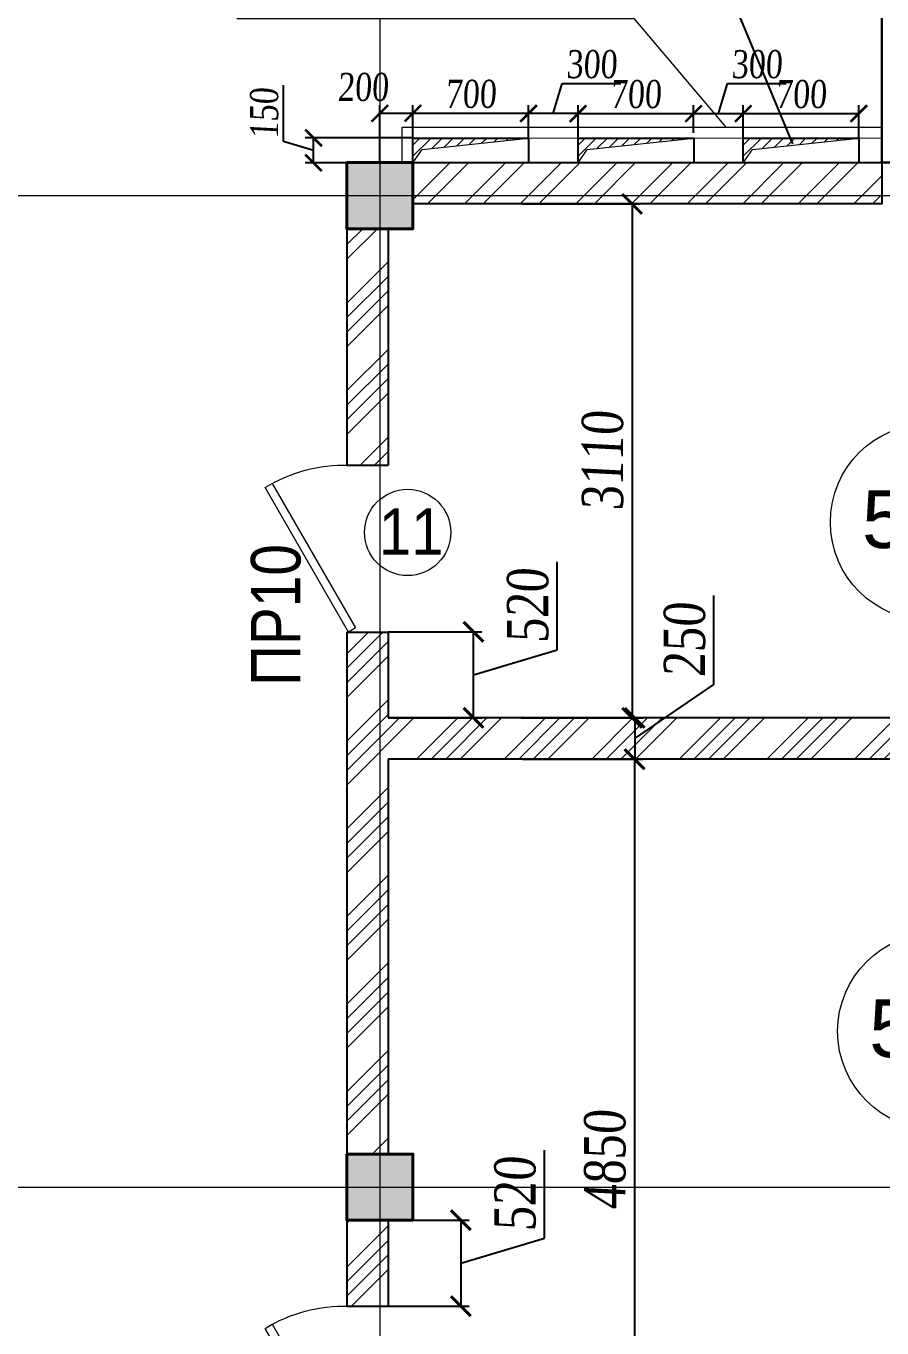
# Model space of a CAD drawing. Header units: inches. Extents: x -407541 to 6688123, y -998590 to 1205599.
# Drawn here: x 96261 to 101443, y 242085 to 249963 of the extents above; entities that cross this region are included whole.
import ezdxf

# ---------------------------------------------------------------- set-up
doc = ezdxf.new("R2010")
doc.units = ezdxf.units.IN
doc.header["$MEASUREMENT"] = 0
doc.linetypes.add('ACAD_ISO04W100', pattern=[30, 24, -3, 0, -3])
for name, color, linetype, lineweight in [('ведомость проемов', 3, 'Continuous', 9), ('гипрок', 35, 'Continuous', 15), ('двери', 123, 'Continuous', 13), ('МОНОЛИТ', 5, 'Continuous', 40), ('Оси', 254, 'ACAD_ISO04W100', 5), ('ОТВ ЭО', 121, 'Continuous', 25), ('ПЕРЕГОРОДКА', 7, 'Continuous', 25), ('Перемычки', 21, 'Continuous', 13), ('размер внутр', 142, 'Continuous', 5), ('размеры шахт', 20, 'Continuous', 15), ('текст ЭО', 41, 'Continuous', 15), ('текст_ОВ', 40, 'Continuous', 25), ('Цоколь', 21, 'Continuous', 30), ('Штриховка', 7, 'Continuous', 9), ('ШТРИХОВКА КИРПИЧ', 30, 'Continuous', 9), ('Экспликацийа', 7, 'Continuous', 18)]:
    doc.layers.add(name, color=color, linetype=linetype, lineweight=lineweight)
doc.styles.get("Standard").update_dxf_attribs({"font": 'arial.ttf'})
doc.styles.add('style1', font='arial.ttf', dxfattribs={"width": 0.9, "height": 500})
doc.styles.add('STYLE2', font='times.ttf', dxfattribs={"width": 0.8, "oblique": 3})
doc.dimstyles.new('vnytren', dxfattribs={"dimtxt": 250, "dimasz": 120, "dimexe": 50, "dimexo": 0, "dimgap": 50, "dimtad": 1, "dimdec": 0, "dimzin": 0, "dimdsep": 46, "dimtxsty": 'STYLE2', "dimblk": 'ARCHTICK', "dimcen": 0, "dimadec": 0, "dimazin": 0, "dimtfac": 1, "dimtdec": 0, "dimtmove": 1, "dimatfit": 2, "dimldrblk": 'DOT', "dimfxl": 1, "dimtolj": 1, "dimtzin": 0, "dimarcsym": 0})
doc.dimstyles.new('waxti', dxfattribs={"dimtxt": 170, "dimasz": 100, "dimexe": 50, "dimexo": 0, "dimgap": 30, "dimtad": 1, "dimdec": 0, "dimzin": 0, "dimdsep": 46, "dimtxsty": 'STYLE2', "dimblk": 'ARCHTICK', "dimcen": 0, "dimadec": 0, "dimazin": 0, "dimtfac": 1, "dimtdec": 0, "dimtmove": 1, "dimatfit": 2, "dimldrblk": 'DOT', "dimfxl": 1, "dimtolj": 1, "dimtzin": 0, "dimarcsym": 0})

# ---------------------------------------------------------------- blocks, each defined once
blk = doc.blocks.new('DOOR910')
at = {"layer": 'двери'}
for p, q in [((6780603.9, 859519.6), (6780503.9, 859519.6)), ((6780603.9, 858509.6), (6780503.9, 858509.6))]:
    blk.add_line(p, q, dxfattribs=at)
blk.add_lwpolyline([(6781108.9, 859384.3), (6781065.6, 859409.3), (6780560.6, 858534.6), (6780603.9, 858509.6)], close=True, dxfattribs=at)
blk.add_arc((6780628.9, 858602.9), 917, 58.43783, 91.56217, dxfattribs=at)
blk = doc.blocks.new('_ARCHTICK')
at = {"color": 0, "linetype": 'ByBlock', "const_width": 0.15}
blk.add_lwpolyline([(-0.5, -0.5), (0.5, 0.5)], dxfattribs=at)
blk = doc.blocks.new('*D1644')
at = {"layer": 'размер внутр', "color": 0, "lineweight": -2, "transparency": 16777216}
for p, q in [((99400.2, 242629.2), (99400.2, 243160.8)), ((98203.4, 242737.2), (98943.7, 242737.2)), ((98893.7, 242737.2), (98893.7, 242217.2)), ((98893.7, 242477.2), (99400.2, 242629.2)), ((98213.6, 242217.2), (98943.7, 242217.2))]:
    blk.add_line(p, q, dxfattribs=at)
at = {"layer": 'размер внутр', "color": 0, "lineweight": -2, "transparency": 16777216, "xscale": 120, "yscale": 120, "zscale": 120}
for p, rotation in [((98893.7, 242737.2), 90), ((98893.7, 242217.2), 270)]:
    blk.add_blockref('_ARCHTICK', p, dxfattribs=dict(at, rotation=rotation))
at = {"layer": 'размер внутр', "color": 0, "transparency": 16777216, "insert": (99223, 242895), "char_height": 250, "attachment_point": 5, "rotation": 90, "style": 'STYLE2'}
blk.add_mtext('\\A1;520', dxfattribs=at)
blk = doc.blocks.new('_Dot')
at = {"color": 0, "linetype": 'ByBlock', "lineweight": -2}
blk.add_line((-0.5, 0), (-1, 0), dxfattribs=at)
at = {"color": 0, "linetype": 'ByBlock', "const_width": 0.5}
blk.add_lwpolyline([(-0.25, 0, 1), (0.25, 0, 1)], format="xyb", close=True, dxfattribs=at)
blk = doc.blocks.new('*D1953')
at = {"layer": 'размер внутр', "color": 0, "lineweight": -2, "transparency": 16777216}
for p, q in [((99269.7, 248887.2), (99980, 248887.2)), ((99930, 248887.2), (99930, 245776.7)), ((99259.5, 245776.7), (99980, 245776.7))]:
    blk.add_line(p, q, dxfattribs=at)
at = {"layer": 'размер внутр', "color": 0, "lineweight": -2, "transparency": 16777216, "xscale": 120, "yscale": 120, "zscale": 120}
for p, rotation in [((99930, 248887.2), 90), ((99930, 245776.7), 270)]:
    blk.add_blockref('_ARCHTICK', p, dxfattribs=dict(at, rotation=rotation))
at = {"layer": 'размер внутр', "color": 0, "transparency": 16777216, "insert": (99752.8, 247332), "char_height": 250, "attachment_point": 5, "rotation": 90, "style": 'STYLE2'}
blk.add_mtext('\\A1;3110', dxfattribs=at)
blk = doc.blocks.new('*D1954')
at = {"layer": 'размер внутр', "color": 0, "lineweight": -2, "transparency": 16777216}
for p, q in [((100426.3, 245978.4), (100426.3, 246517.5)), ((99946.2, 245651.7), (100426.3, 245978.4)), ((99259.5, 245776.7), (99996.2, 245776.7)), ((99946.2, 245776.7), (99946.2, 245526.7)), ((99266.6, 245526.7), (99996.2, 245526.7))]:
    blk.add_line(p, q, dxfattribs=at)
at = {"layer": 'размер внутр', "color": 0, "lineweight": -2, "transparency": 16777216, "xscale": 120, "yscale": 120, "zscale": 120}
for p, rotation in [((99946.2, 245776.7), 90), ((99946.2, 245526.7), 270)]:
    blk.add_blockref('_ARCHTICK', p, dxfattribs=dict(at, rotation=rotation))
at = {"layer": 'размер внутр', "color": 0, "transparency": 16777216, "insert": (100249.1, 246248), "char_height": 250, "attachment_point": 5, "rotation": 90, "style": 'STYLE2'}
blk.add_mtext('\\A1;250', dxfattribs=at)
blk = doc.blocks.new('*D1955')
at = {"layer": 'размер внутр', "color": 0, "lineweight": -2, "transparency": 16777216}
for p, q in [((99266.6, 245526.7), (99994.2, 245526.7)), ((99944.2, 245526.7), (99944.2, 240676.9)), ((99355.6, 240676.9), (99994.2, 240676.9))]:
    blk.add_line(p, q, dxfattribs=at)
at = {"layer": 'размер внутр', "color": 0, "lineweight": -2, "transparency": 16777216, "xscale": 120, "yscale": 120, "zscale": 120}
for p, rotation in [((99944.2, 245526.7), 90), ((99944.2, 240676.9), 270)]:
    blk.add_blockref('_ARCHTICK', p, dxfattribs=dict(at, rotation=rotation))
at = {"layer": 'размер внутр', "color": 0, "transparency": 16777216, "insert": (99767, 243101.8), "char_height": 250, "attachment_point": 5, "rotation": 90, "style": 'STYLE2'}
blk.add_mtext('\\A1;4850', dxfattribs=at)
blk = doc.blocks.new('*D3183')
at = {"layer": 'размер внутр', "color": 0, "lineweight": -2, "transparency": 16777216}
for p, q in [((99476.9, 246188.8), (99476.9, 246720.4)), ((98453.4, 246297), (99020.4, 246297)), ((98970.4, 245776.7), (98970.4, 246297)), ((98970.4, 246036.9), (99476.9, 246188.8)), ((98453.4, 245776.7), (99020.4, 245776.7))]:
    blk.add_line(p, q, dxfattribs=at)
at = {"layer": 'размер внутр', "color": 0, "lineweight": -2, "transparency": 16777216, "xscale": 120, "yscale": 120, "zscale": 120}
for p, rotation in [((98970.4, 246297), 90), ((98970.4, 245776.7), 270)]:
    blk.add_blockref('_ARCHTICK', p, dxfattribs=dict(at, rotation=rotation))
at = {"layer": 'размер внутр', "color": 0, "transparency": 16777216, "insert": (99299.7, 246454.6), "char_height": 250, "attachment_point": 5, "rotation": 90, "style": 'STYLE2'}
blk.add_mtext('\\A1;520', dxfattribs=at)
blk = doc.blocks.new('*D3420')
at = {"layer": 'размеры шахт', "color": 0, "lineweight": -2, "ltscale": 0.1, "transparency": 16777216}
for p, q in [((98603.2, 249285.2), (98603.2, 249485.2)), ((99303.7, 249286.6), (99303.7, 249485.2)), ((98603.2, 249435.2), (99303.7, 249435.2))]:
    blk.add_line(p, q, dxfattribs=at)
at = {"layer": 'размеры шахт', "color": 0, "lineweight": -2, "ltscale": 0.1, "transparency": 16777216, "xscale": 100, "yscale": 100, "zscale": 100, "rotation": 180}
blk.add_blockref('_ARCHTICK', (98603.2, 249435.2), dxfattribs=at)
at = {"layer": 'размеры шахт', "color": 0, "lineweight": -2, "ltscale": 0.1, "transparency": 16777216, "xscale": 100, "yscale": 100, "zscale": 100}
blk.add_blockref('_ARCHTICK', (99303.7, 249435.2), dxfattribs=at)
at = {"layer": 'размеры шахт', "color": 0, "ltscale": 0.1, "transparency": 16777216, "insert": (98953.5, 249551.9), "char_height": 170, "attachment_point": 5, "style": 'STYLE2'}
blk.add_mtext('\\A1;700', dxfattribs=at)
blk = doc.blocks.new('*D3410')
at = {"layer": 'размеры шахт', "color": 0, "lineweight": -2, "ltscale": 0.1, "transparency": 16777216}
for p, q in [((99603.2, 249285.2), (99603.2, 249483.8)), ((100303.1, 249316.6), (100303.1, 249483.8)), ((99603.2, 249433.8), (100303.1, 249433.8))]:
    blk.add_line(p, q, dxfattribs=at)
at = {"layer": 'размеры шахт', "color": 0, "lineweight": -2, "ltscale": 0.1, "transparency": 16777216, "xscale": 100, "yscale": 100, "zscale": 100, "rotation": 180}
blk.add_blockref('_ARCHTICK', (99603.2, 249433.8), dxfattribs=at)
at = {"layer": 'размеры шахт', "color": 0, "lineweight": -2, "ltscale": 0.1, "transparency": 16777216, "xscale": 100, "yscale": 100, "zscale": 100}
blk.add_blockref('_ARCHTICK', (100303.1, 249433.8), dxfattribs=at)
at = {"layer": 'размеры шахт', "color": 0, "ltscale": 0.1, "transparency": 16777216, "insert": (99953.2, 249550.5), "char_height": 170, "attachment_point": 5, "style": 'STYLE2'}
blk.add_mtext('\\A1;700', dxfattribs=at)
blk = doc.blocks.new('*D3421')
at = {"layer": 'размеры шахт', "color": 0, "lineweight": -2, "ltscale": 0.1, "transparency": 16777216}
for p, q in [((100453.2, 249433.8), (100507.6, 249615.2)), ((100507.6, 249615.2), (100862.6, 249615.2)), ((100303.1, 249316.6), (100303.1, 249483.8)), ((100603.2, 249285.8), (100603.2, 249483.8)), ((100303.1, 249433.8), (100603.2, 249433.8))]:
    blk.add_line(p, q, dxfattribs=at)
at = {"layer": 'размеры шахт', "color": 0, "lineweight": -2, "ltscale": 0.1, "transparency": 16777216, "xscale": 100, "yscale": 100, "zscale": 100, "rotation": 180}
blk.add_blockref('_ARCHTICK', (100303.1, 249433.8), dxfattribs=at)
at = {"layer": 'размеры шахт', "color": 0, "lineweight": -2, "ltscale": 0.1, "transparency": 16777216, "xscale": 100, "yscale": 100, "zscale": 100}
blk.add_blockref('_ARCHTICK', (100603.2, 249433.8), dxfattribs=at)
at = {"layer": 'размеры шахт', "color": 0, "ltscale": 0.1, "transparency": 16777216, "insert": (100685.1, 249731.7), "char_height": 170, "attachment_point": 5, "style": 'STYLE2'}
blk.add_mtext('\\A1;300', dxfattribs=at)
blk = doc.blocks.new('*D3422')
at = {"layer": 'размеры шахт', "color": 0, "lineweight": -2, "ltscale": 0.1, "transparency": 16777216}
for p, q in [((100603.2, 249285.8), (100603.2, 249483.8)), ((101303.2, 249285.2), (101303.2, 249483.8)), ((100603.2, 249433.8), (101303.2, 249433.8))]:
    blk.add_line(p, q, dxfattribs=at)
at = {"layer": 'размеры шахт', "color": 0, "lineweight": -2, "ltscale": 0.1, "transparency": 16777216, "xscale": 100, "yscale": 100, "zscale": 100, "rotation": 180}
blk.add_blockref('_ARCHTICK', (100603.2, 249433.8), dxfattribs=at)
at = {"layer": 'размеры шахт', "color": 0, "lineweight": -2, "ltscale": 0.1, "transparency": 16777216, "xscale": 100, "yscale": 100, "zscale": 100}
blk.add_blockref('_ARCHTICK', (101303.2, 249433.8), dxfattribs=at)
at = {"layer": 'размеры шахт', "color": 0, "ltscale": 0.1, "transparency": 16777216, "insert": (100953.2, 249550.5), "char_height": 170, "attachment_point": 5, "style": 'STYLE2'}
blk.add_mtext('\\A1;700', dxfattribs=at)
blk = doc.blocks.new('*D3411')
at = {"layer": 'размеры шахт', "color": 0, "lineweight": -2, "ltscale": 0.1, "transparency": 16777216}
for p, q in [((97820.5, 249265.4), (97820.5, 249604.8)), ((98603.2, 249286.2), (97951.9, 249286.2)), ((98001.9, 249135.8), (98001.9, 249286.2)), ((98001.9, 249211), (97820.5, 249265.4)), ((98603.2, 249135.8), (97951.9, 249135.8))]:
    blk.add_line(p, q, dxfattribs=at)
at = {"layer": 'размеры шахт', "color": 0, "lineweight": -2, "ltscale": 0.1, "transparency": 16777216, "xscale": 100, "yscale": 100, "zscale": 100}
for p, rotation in [((98001.9, 249286.2), 90), ((98001.9, 249135.8), 270)]:
    blk.add_blockref('_ARCHTICK', p, dxfattribs=dict(at, rotation=rotation))
at = {"layer": 'размеры шахт', "color": 0, "ltscale": 0.1, "transparency": 16777216, "insert": (97704, 249435.1), "char_height": 170, "attachment_point": 5, "rotation": 90, "style": 'STYLE2'}
blk.add_mtext('\\A1;150', dxfattribs=at)
blk = doc.blocks.new('*D3415')
at = {"layer": 'размеры шахт', "color": 0, "lineweight": -2, "ltscale": 0.1, "transparency": 16777216}
for p, q in [((98403.2, 249135.8), (98403.2, 249485.2)), ((98603.2, 249135.8), (98603.2, 249485.2)), ((98403.2, 249435.2), (98603.2, 249435.2))]:
    blk.add_line(p, q, dxfattribs=at)
at = {"layer": 'размеры шахт', "color": 0, "lineweight": -2, "ltscale": 0.1, "transparency": 16777216, "xscale": 100, "yscale": 100, "zscale": 100, "rotation": 180}
blk.add_blockref('_ARCHTICK', (98403.2, 249435.2), dxfattribs=at)
at = {"layer": 'размеры шахт', "color": 0, "lineweight": -2, "ltscale": 0.1, "transparency": 16777216, "xscale": 100, "yscale": 100, "zscale": 100}
blk.add_blockref('_ARCHTICK', (98603.2, 249435.2), dxfattribs=at)
at = {"layer": 'размеры шахт', "color": 0, "ltscale": 0.1, "transparency": 16777216, "insert": (98301.4, 249593.8), "char_height": 170, "attachment_point": 5, "style": 'STYLE2'}
blk.add_mtext('\\A1;200', dxfattribs=at)
blk = doc.blocks.new('*D3428')
at = {"layer": 'размеры шахт', "color": 0, "lineweight": -2, "ltscale": 0.1, "transparency": 16777216}
for p, q in [((99453.2, 249433.8), (99507.6, 249615.2)), ((99507.6, 249615.2), (99862.6, 249615.2)), ((99303.1, 249285.8), (99303.1, 249483.8)), ((99603.2, 249316.6), (99603.2, 249483.8)), ((99603.2, 249433.8), (99303.1, 249433.8))]:
    blk.add_line(p, q, dxfattribs=at)
at = {"layer": 'размеры шахт', "color": 0, "lineweight": -2, "ltscale": 0.1, "transparency": 16777216, "xscale": 100, "yscale": 100, "zscale": 100, "rotation": 180}
blk.add_blockref('_ARCHTICK', (99303.1, 249433.8), dxfattribs=at)
at = {"layer": 'размеры шахт', "color": 0, "lineweight": -2, "ltscale": 0.1, "transparency": 16777216, "xscale": 100, "yscale": 100, "zscale": 100}
blk.add_blockref('_ARCHTICK', (99603.2, 249433.8), dxfattribs=at)
at = {"layer": 'размеры шахт', "color": 0, "ltscale": 0.1, "transparency": 16777216, "insert": (99685.1, 249731.7), "char_height": 170, "attachment_point": 5, "style": 'STYLE2'}
blk.add_mtext('\\A1;300', dxfattribs=at)

msp = doc.modelspace()

# ---------------------------------------------------------------- hatches: boundary and pattern name
at = {"layer": 'Штриховка'}
h = msp.add_hatch(dxfattribs=at)
h.set_pattern_fill('ANSI35', color=256, scale=25, style=0)
h.set_pattern_definition([(45, (-6764080.43, -624333.35), (-112.2532015, 112.2532015), []), (45, (-6763968.18, -624333.35), (-112.2532015, 112.2532015), [198.4375, -39.6875, 0, -39.6875])])
h.paths.add_polyline_path([(17203.4, 266637), (17603.4, 266637), (17603.4, 266237), (17203.4, 266237)])
h.paths.add_polyline_path([(20203.4, 266637), (20603.4, 266637), (20603.4, 266237), (20203.4, 266237)])
h.paths.add_polyline_path([(24073.4, 266637), (24473.4, 266637), (24473.4, 266237), (24073.4, 266237)])
h.paths.add_polyline_path([(17203.4, 261137), (17603.4, 261137), (17603.4, 260737), (17203.4, 260737)])
h.paths.add_polyline_path([(17203.4, 252637), (17603.4, 252637), (17603.4, 252237), (17203.4, 252237)])
h.paths.add_polyline_path([(17203.4, 249137), (17603.4, 249137), (17603.4, 248737), (17203.4, 248737)])
h.paths.add_polyline_path([(17203.4, 243137), (17603.4, 243137), (17603.4, 242737), (17203.4, 242737)])
h.paths.add_polyline_path([(17203.4, 237137), (17603.4, 237137), (17603.4, 236737), (17203.4, 236737)])
h.paths.add_polyline_path([(20203.4, 231137), (20603.4, 231137), (20603.4, 230737), (20203.4, 230737)])
h.paths.add_polyline_path([(20203.4, 237137), (20603.4, 237137), (20603.4, 236737), (20203.4, 236737)])
h.paths.add_polyline_path([(20203.4, 243137), (20603.4, 243137), (20603.4, 242737), (20203.4, 242737)])
h.paths.add_polyline_path([(20203.4, 249137), (20603.4, 249137), (20603.4, 248737), (20203.4, 248737)])
h.paths.add_polyline_path([(20203.4, 228037), (20603.4, 228037), (20603.4, 227637), (20203.4, 227637)])
h.paths.add_polyline_path([(20203.4, 219337), (20603.4, 219337), (20603.4, 218937), (20203.4, 218937)])
h.paths.add_polyline_path([(24703.4, 258237), (25103.4, 258237), (25103.4, 257837), (24703.4, 257837)])
h.paths.add_polyline_path([(30703.4, 263637), (31103.4, 263637), (31103.4, 263237), (30703.4, 263237)])
h.paths.add_polyline_path([(30703.4, 258237), (31103.4, 258237), (31103.4, 257837), (30703.4, 257837)])
h.paths.add_polyline_path([(36703.4, 263637), (37103.4, 263637), (37103.4, 263237), (36703.4, 263237)])
h.paths.add_polyline_path([(36703.4, 258237), (37103.4, 258237), (37103.4, 257837), (36703.4, 257837)])
h.paths.add_polyline_path([(42703.4, 263637), (43103.4, 263637), (43103.4, 263237), (42703.4, 263237)])
h.paths.add_polyline_path([(42703.4, 258237), (43103.4, 258237), (43103.4, 257837), (42703.4, 257837)])
h.paths.add_polyline_path([(48703.4, 258237), (49103.4, 258237), (49103.4, 257837), (48703.4, 257837)])
h.paths.add_polyline_path([(54703.4, 263637), (55103.4, 263637), (55103.4, 263237), (54703.4, 263237)])
h.paths.add_polyline_path([(54703.4, 258237), (55103.4, 258237), (55103.4, 257837), (54703.4, 257837)])
h.paths.add_polyline_path([(60703.4, 263637), (61103.4, 263637), (61103.4, 263237), (60703.4, 263237)])
h.paths.add_polyline_path([(60703.4, 258237), (61103.4, 258237), (61103.4, 257837), (60703.4, 257837)])
h.paths.add_polyline_path([(66703.4, 263637), (67103.4, 263637), (67103.4, 263237), (66703.4, 263237)])
h.paths.add_polyline_path([(66703.4, 258237), (67103.4, 258237), (67103.4, 257837), (66703.4, 257837)])
h.paths.add_polyline_path([(72703.4, 258237), (73103.4, 258237), (73103.4, 257837), (72703.4, 257837)])
h.paths.add_polyline_path([(78703.4, 263637), (79103.4, 263637), (79103.4, 263237), (78703.4, 263237)])
h.paths.add_polyline_path([(78703.4, 258237), (79103.4, 258237), (79103.4, 257837), (78703.4, 257837)])
h.paths.add_polyline_path([(84703.4, 263637), (85103.4, 263637), (85103.4, 263237), (84703.4, 263237)])
h.paths.add_polyline_path([(84703.4, 258237), (85103.4, 258237), (85103.4, 257837), (84703.4, 257837)])
h.paths.add_polyline_path([(90703.4, 258237), (91103.4, 258237), (91103.4, 257837), (90703.4, 257837)])
h.paths.add_polyline_path([(30703.4, 272037), (31103.4, 272037), (31103.4, 271637), (30703.4, 271637)])
h.paths.add_polyline_path([(36703.4, 272037), (37103.4, 272037), (37103.4, 271637), (36703.4, 271637)])
h.paths.add_polyline_path([(42703.4, 272037), (43103.4, 272037), (43103.4, 271637), (42703.4, 271637)])
h.paths.add_polyline_path([(54703.4, 272037), (55103.4, 272037), (55103.4, 271637), (54703.4, 271637)])
h.paths.add_polyline_path([(60703.4, 272037), (61103.4, 272037), (61103.4, 271637), (60703.4, 271637)])
h.paths.add_polyline_path([(66703.4, 272037), (67103.4, 272037), (67103.4, 271637), (66703.4, 271637)])
h.paths.add_polyline_path([(78703.4, 272037), (79103.4, 272037), (79103.4, 271637), (78703.4, 271637)])
h.paths.add_polyline_path([(84703.4, 272037), (85103.4, 272037), (85103.4, 271637), (84703.4, 271637)])
h.paths.add_polyline_path([(91333.4, 266637), (91733.4, 266637), (91733.4, 266237), (91333.4, 266237)])
h.paths.add_polyline_path([(95203.4, 266637), (95603.4, 266637), (95603.4, 266237), (95203.4, 266237)])
h.paths.add_polyline_path([(91333.4, 261137), (91733.4, 261137), (91733.4, 260737), (91333.4, 260737)])
h.paths.add_polyline_path([(95203.4, 261137), (95603.4, 261137), (95603.4, 260737), (95203.4, 260737)])
h.paths.add_polyline_path([(17203.4, 219337), (17603.4, 219337), (17603.4, 218937), (17203.4, 218937)])
h.paths.add_polyline_path([(12103.4, 219337), (12503.4, 219337), (12503.4, 218937), (12103.4, 218937)])
h.paths.add_polyline_path([(8503.4, 222937), (8903.4, 222937), (8903.4, 222537), (8503.4, 222537)])
h.paths.add_polyline_path([(8503.4, 228037), (8903.4, 228037), (8903.4, 227637), (8503.4, 227637)])
h.paths.add_polyline_path([(10603.4, 237137), (11003.4, 237137), (11003.4, 236737), (10603.4, 236737)])
h.paths.add_polyline_path([(10603.4, 243137), (11003.4, 243137), (11003.4, 242737), (10603.4, 242737)])
h.paths.add_polyline_path([(10603.4, 249137), (11003.4, 249137), (11003.4, 248737), (10603.4, 248737)])
h.paths.add_polyline_path([(26803.4, 237137), (27203.4, 237137), (27203.4, 236737), (26803.4, 236737)])
h.paths.add_polyline_path([(26803.4, 243137), (27203.4, 243137), (27203.4, 242737), (26803.4, 242737)])
h.paths.add_polyline_path([(26803.4, 249137), (27203.4, 249137), (27203.4, 248737), (26803.4, 248737)])
h.paths.add_polyline_path([(25303.4, 219337), (25703.4, 219337), (25703.4, 218937), (25303.4, 218937)])
h.paths.add_polyline_path([(28903.4, 222937), (29303.4, 222937), (29303.4, 222537), (28903.4, 222537)])
h.paths.add_polyline_path([(28903.4, 228037), (29303.4, 228037), (29303.4, 227637), (28903.4, 227637)])
h.paths.add_polyline_path([(26803.4, 231137), (27203.4, 231137), (27203.4, 230737), (26803.4, 230737)])
h.paths.add_polyline_path([(26803.4, 228037), (27203.4, 228037), (27203.4, 227637), (26803.4, 227637)])
h.paths.add_polyline_path([(95203.4, 243137), (95603.4, 243137), (95603.4, 242737), (95203.4, 242737)])
h.paths.add_polyline_path([(95203.4, 237137), (95603.4, 237137), (95603.4, 236737), (95203.4, 236737)])
h.paths.add_polyline_path([(98203.4, 231137), (98603.4, 231137), (98603.4, 230737), (98203.4, 230737)])
h.paths.add_polyline_path([(98203.4, 237137), (98603.4, 237137), (98603.4, 236737), (98203.4, 236737)])
h.paths.add_polyline_path([(98203.4, 243137), (98603.4, 243137), (98603.4, 242737), (98203.4, 242737)])
h.paths.add_polyline_path([(98203.4, 249137), (98603.4, 249137), (98603.4, 248737), (98203.4, 248737)])
h.paths.add_polyline_path([(98203.4, 222937), (98603.4, 222937), (98603.4, 222537), (98203.4, 222537)])
h.paths.add_polyline_path([(98203.4, 219337), (98603.4, 219337), (98603.4, 218937), (98203.4, 218937)])
h.paths.add_polyline_path([(95203.4, 222937), (95603.4, 222937), (95603.4, 222537), (95203.4, 222537)])
h.paths.add_polyline_path([(95203.4, 219337), (95603.4, 219337), (95603.4, 218937), (95203.4, 218937)])
h.paths.add_polyline_path([(90103.4, 219337), (90503.4, 219337), (90503.4, 218937), (90103.4, 218937)])
h.paths.add_polyline_path([(86503.4, 222937), (86903.4, 222937), (86903.4, 222537), (86503.4, 222537)])
h.paths.add_polyline_path([(86503.4, 228037), (86903.4, 228037), (86903.4, 227637), (86503.4, 227637)])
h.paths.add_polyline_path([(88603.4, 237137), (89003.4, 237137), (89003.4, 236737), (88603.4, 236737)])
h.paths.add_polyline_path([(88603.4, 243137), (89003.4, 243137), (89003.4, 242737), (88603.4, 242737)])
h.paths.add_polyline_path([(104803.4, 237137), (105203.4, 237137), (105203.4, 236737), (104803.4, 236737)])
h.paths.add_polyline_path([(104803.4, 243137), (105203.4, 243137), (105203.4, 242737), (104803.4, 242737)])
h.paths.add_polyline_path([(104803.4, 249137), (105203.4, 249137), (105203.4, 248737), (104803.4, 248737)])
h.paths.add_polyline_path([(103303.4, 219337), (103703.4, 219337), (103703.4, 218937), (103303.4, 218937)])
h.paths.add_polyline_path([(106903.4, 222937), (107303.4, 222937), (107303.4, 222537), (106903.4, 222537)])
h.paths.add_polyline_path([(104803.4, 231137), (105203.4, 231137), (105203.4, 230737), (104803.4, 230737)])
h.paths.add_polyline_path([(176603.4, 266637), (176203.4, 266637), (176203.4, 266237), (176603.4, 266237)])
h.paths.add_polyline_path([(173603.4, 266637), (173203.4, 266637), (173203.4, 266237), (173603.4, 266237)])
h.paths.add_polyline_path([(169733.4, 266637), (169333.4, 266637), (169333.4, 266237), (169733.4, 266237)])
h.paths.add_polyline_path([(176603.4, 261137), (176203.4, 261137), (176203.4, 260737), (176603.4, 260737)])
h.paths.add_polyline_path([(176603.4, 252637), (176203.4, 252637), (176203.4, 252237), (176603.4, 252237)])
h.paths.add_polyline_path([(176603.4, 249137), (176203.4, 249137), (176203.4, 248737), (176603.4, 248737)])
h.paths.add_polyline_path([(176603.4, 243137), (176203.4, 243137), (176203.4, 242737), (176603.4, 242737)])
h.paths.add_polyline_path([(176603.4, 237137), (176203.4, 237137), (176203.4, 236737), (176603.4, 236737)])
h.paths.add_polyline_path([(173603.4, 231137), (173203.4, 231137), (173203.4, 230737), (173603.4, 230737)])
h.paths.add_polyline_path([(173603.4, 237137), (173203.4, 237137), (173203.4, 236737), (173603.4, 236737)])
h.paths.add_polyline_path([(173603.4, 243137), (173203.4, 243137), (173203.4, 242737), (173603.4, 242737)])
h.paths.add_polyline_path([(173603.4, 249137), (173203.4, 249137), (173203.4, 248737), (173603.4, 248737)])
h.paths.add_polyline_path([(173603.4, 228037), (173203.4, 228037), (173203.4, 227637), (173603.4, 227637)])
h.paths.add_polyline_path([(173603.4, 222937), (173203.4, 222937), (173203.4, 222537), (173603.4, 222537)])
h.paths.add_polyline_path([(173603.4, 219337), (173203.4, 219337), (173203.4, 218937), (173603.4, 218937)])
h.paths.add_polyline_path([(169103.4, 258237), (168703.4, 258237), (168703.4, 257837), (169103.4, 257837)])
h.paths.add_polyline_path([(163103.4, 263637), (162703.4, 263637), (162703.4, 263237), (163103.4, 263237)])
h.paths.add_polyline_path([(163103.4, 258237), (162703.4, 258237), (162703.4, 257837), (163103.4, 257837)])
h.paths.add_polyline_path([(157103.4, 263637), (156703.4, 263637), (156703.4, 263237), (157103.4, 263237)])
h.paths.add_polyline_path([(157103.4, 258237), (156703.4, 258237), (156703.4, 257837), (157103.4, 257837)])
h.paths.add_polyline_path([(151103.4, 263637), (150703.4, 263637), (150703.4, 263237), (151103.4, 263237)])
h.paths.add_polyline_path([(151103.4, 258237), (150703.4, 258237), (150703.4, 257837), (151103.4, 257837)])
h.paths.add_polyline_path([(145103.4, 258237), (144703.4, 258237), (144703.4, 257837), (145103.4, 257837)])
h.paths.add_polyline_path([(139103.4, 263637), (138703.4, 263637), (138703.4, 263237), (139103.4, 263237)])
h.paths.add_polyline_path([(139103.4, 258237), (138703.4, 258237), (138703.4, 257837), (139103.4, 257837)])
h.paths.add_polyline_path([(133103.4, 263637), (132703.4, 263637), (132703.4, 263237), (133103.4, 263237)])
h.paths.add_polyline_path([(133103.4, 258237), (132703.4, 258237), (132703.4, 257837), (133103.4, 257837)])
h.paths.add_polyline_path([(127103.4, 263637), (126703.4, 263637), (126703.4, 263237), (127103.4, 263237)])
h.paths.add_polyline_path([(127103.4, 258237), (126703.4, 258237), (126703.4, 257837), (127103.4, 257837)])
h.paths.add_polyline_path([(121103.4, 258237), (120703.4, 258237), (120703.4, 257837), (121103.4, 257837)])
h.paths.add_polyline_path([(115103.4, 263637), (114703.4, 263637), (114703.4, 263237), (115103.4, 263237)])
h.paths.add_polyline_path([(115103.4, 258237), (114703.4, 258237), (114703.4, 257837), (115103.4, 257837)])
h.paths.add_polyline_path([(109103.4, 263637), (108703.4, 263637), (108703.4, 263237), (109103.4, 263237)])
h.paths.add_polyline_path([(109103.4, 258237), (108703.4, 258237), (108703.4, 257837), (109103.4, 257837)])
h.paths.add_polyline_path([(103103.4, 258237), (102703.4, 258237), (102703.4, 257837), (103103.4, 257837)])
h.paths.add_polyline_path([(163103.4, 272037), (162703.4, 272037), (162703.4, 271637), (163103.4, 271637)])
h.paths.add_polyline_path([(157103.4, 272037), (156703.4, 272037), (156703.4, 271637), (157103.4, 271637)])
h.paths.add_polyline_path([(151103.4, 272037), (150703.4, 272037), (150703.4, 271637), (151103.4, 271637)])
h.paths.add_polyline_path([(139103.4, 272037), (138703.4, 272037), (138703.4, 271637), (139103.4, 271637)])
h.paths.add_polyline_path([(133103.4, 272037), (132703.4, 272037), (132703.4, 271637), (133103.4, 271637)])
h.paths.add_polyline_path([(127103.4, 272037), (126703.4, 272037), (126703.4, 271637), (127103.4, 271637)])
h.paths.add_polyline_path([(115103.4, 272037), (114703.4, 272037), (114703.4, 271637), (115103.4, 271637)])
h.paths.add_polyline_path([(109103.4, 272037), (108703.4, 272037), (108703.4, 271637), (109103.4, 271637)])
h.paths.add_polyline_path([(102473.4, 266637), (102073.4, 266637), (102073.4, 266237), (102473.4, 266237)])
h.paths.add_polyline_path([(98603.4, 266637), (98203.4, 266637), (98203.4, 266237), (98603.4, 266237)])
h.paths.add_polyline_path([(176603.4, 222937), (176203.4, 222937), (176203.4, 222537), (176603.4, 222537)])
h.paths.add_polyline_path([(176603.4, 219337), (176203.4, 219337), (176203.4, 218937), (176603.4, 218937)])
h.paths.add_polyline_path([(181703.4, 219337), (181303.4, 219337), (181303.4, 218937), (181703.4, 218937)])
h.paths.add_polyline_path([(185303.4, 222937), (184903.4, 222937), (184903.4, 222537), (185303.4, 222537)])
h.paths.add_polyline_path([(185303.4, 228037), (184903.4, 228037), (184903.4, 227637), (185303.4, 227637)])
h.paths.add_polyline_path([(183203.4, 237137), (182803.4, 237137), (182803.4, 236737), (183203.4, 236737)])
h.paths.add_polyline_path([(183203.4, 243137), (182803.4, 243137), (182803.4, 242737), (183203.4, 242737)])
h.paths.add_polyline_path([(183203.4, 249137), (182803.4, 249137), (182803.4, 248737), (183203.4, 248737)])
h.paths.add_polyline_path([(167003.4, 237137), (166603.4, 237137), (166603.4, 236737), (167003.4, 236737)])
h.paths.add_polyline_path([(167003.4, 243137), (166603.4, 243137), (166603.4, 242737), (167003.4, 242737)])
h.paths.add_polyline_path([(167003.4, 249137), (166603.4, 249137), (166603.4, 248737), (167003.4, 248737)])
h.paths.add_polyline_path([(168503.4, 219337), (168103.4, 219337), (168103.4, 218937), (168503.4, 218937)])
h.paths.add_polyline_path([(164903.4, 222937), (164503.4, 222937), (164503.4, 222537), (164903.4, 222537)])
h.paths.add_polyline_path([(164903.4, 228037), (164503.4, 228037), (164503.4, 227637), (164903.4, 227637)])
h.paths.add_polyline_path([(167003.4, 231137), (166603.4, 231137), (166603.4, 230737), (167003.4, 230737)])
h.paths.add_polyline_path([(167003.4, 228037), (166603.4, 228037), (166603.4, 227637), (167003.4, 227637)])
h.paths.add_polyline_path([(91333.4, 258237), (91733.4, 258237), (91733.4, 257837), (91333.4, 257837)])
h.paths.add_polyline_path([(95203.4, 258237), (95603.4, 258237), (95603.4, 257837), (95203.4, 257837)])
h.paths.add_polyline_path([(180703.4, 261137), (180303.4, 261137), (180303.4, 260737), (180703.4, 260737)])
h.paths.add_polyline_path([(180703.4, 252637), (180303.4, 252637), (180303.4, 252237), (180703.4, 252237)])
h.paths.add_polyline_path([(13103.4, 261137), (13503.4, 261137), (13503.4, 260737), (13103.4, 260737)])
h.paths.add_polyline_path([(13103.4, 252637), (13503.4, 252637), (13503.4, 252237), (13103.4, 252237)])
h.paths.add_polyline_path([(17203.4, 258237), (17603.4, 258237), (17603.4, 257837), (17203.4, 257837)])
h.paths.add_polyline_path([(13103.4, 258237), (13503.4, 258237), (13503.4, 257837), (13103.4, 257837)])
h.paths.add_polyline_path([(176603.4, 258237), (176203.4, 258237), (176203.4, 257837), (176603.4, 257837)])
h.paths.add_polyline_path([(180703.4, 258237), (180303.4, 258237), (180303.4, 257837), (180703.4, 257837)])
h.paths.add_polyline_path([(98203.4, 228037), (98603.4, 228037), (98603.4, 227637), (98203.4, 227637)])
h.paths.add_polyline_path([(104803.4, 228037), (105203.4, 228037), (105203.4, 227637), (104803.4, 227637)])
h.paths.add_polyline_path([(106903.4, 228037), (107303.4, 228037), (107303.4, 227637), (106903.4, 227637)])
h.paths.add_polyline_path([(17603.4, 222922), (17203.4, 222922), (17203.4, 222537), (17603.4, 222537)])
h.paths.add_polyline_path([(20603.4, 222922), (20203.4, 222922), (20203.4, 222537), (20603.4, 222537)])
at = {"layer": 'Штриховка', "ltscale": 0.1}
h = msp.add_hatch(dxfattribs=at)
h.set_pattern_fill('ANSI31', color=256, scale=15, style=0)
h.set_pattern_definition([(45, (-6240520.053, 1479667.46), (-33.67596045, 33.67596045), [])])
h.paths.add_polyline_path([(98603.2, 249135.8), (98659.5, 249216.4), (99303.7, 249285.8), (98603.2, 249285.8)])
h = msp.add_hatch(dxfattribs=at)
h.set_pattern_fill('ANSI31', color=256, scale=15, style=0)
h.set_pattern_definition([(45, (-6239520.053, 1479667.46), (-33.67596045, 33.67596045), [])])
h.paths.add_polyline_path([(99603.2, 249135.8), (99659.5, 249216.4), (100303.7, 249285.8), (99603.2, 249285.8)])
h = msp.add_hatch(dxfattribs=at)
h.set_pattern_fill('ANSI31', color=256, scale=15, style=0)
h.set_pattern_definition([(45, (-6238520.053, 1479667.46), (-33.67596045, 33.67596045), [])])
h.paths.add_polyline_path([(100603.2, 249135.8), (100659.5, 249216.4), (101303.7, 249285.8), (100603.2, 249285.8)])
at = {"layer": 'Штриховка'}
h = msp.add_hatch(dxfattribs=at)
h.set_pattern_fill('ANSI32', color=256, scale=25, style=0)
h.set_pattern_definition([(45, (-6229337.14, 1289607.42), (-168.379802, 168.379802), []), (45, (-6229224.88, 1289607.42), (-168.379802, 168.379802), [])])
h.paths.add_polyline_path([(98603.2, 249137.2), (101443.2, 249137.2), (101443.2, 248887.2), (98603.2, 248887.2)])
at = {"layer": 'ШТРИХОВКА КИРПИЧ', "ltscale": 0.1}
h = msp.add_hatch(dxfattribs=at)
h.set_pattern_fill('ANSI34', color=256, scale=500, style=0)
h.paths.add_polyline_path([(98204.6, 247306.2, -0.002421), (98213.5, 247306), (98313.5, 247306), (98453.4, 247306), (98453.4, 248737.2), (98203.4, 248737.2)])
h.paths.add_polyline_path([(98203.4, 243137.2), (98453.4, 243137.2), (98453.4, 245526.7), (98533.2, 245526.7), (98533.2, 245776.7), (98453.4, 245776.7), (98453.4, 246296), (98203.2, 246296)])
h.paths.add_polyline_path([(105003.2, 245526.7), (105003.2, 245776.7), (98533.2, 245776.7), (98533.2, 245526.7)])
h.paths.add_polyline_path([(106145, 245526.7), (106135.3, 245657.9), (106135.3, 245657.9), (106131.6, 245707.7), (106126.4, 245776.7), (106006.1, 245776.7), (105003.2, 245776.7), (105003.2, 245526.7)])
h.paths.add_polyline_path([(105956.1, 240426.9), (106309.1, 243025.5), (105982, 240676.9), (105868.9, 240676.9), (105003.2, 240676.9), (105003.2, 240426.9)])
h.paths.add_polyline_path([(105003.2, 240426.9), (105003.2, 240676.9), (98533.2, 240676.9), (98533.2, 240426.9)])
h.paths.add_polyline_path([(97654.2, 242254.6), (97654.2, 242699.9), (97957.7, 242699.9), (97957.7, 242254.6)], flags=9)
h.paths.add_polyline_path([(97328.7, 236667.6), (97328.7, 237112.9), (97632.1, 237112.9), (97632.1, 236667.6)], flags=9)
h.paths.add_polyline_path([(99640.9, 242816.3), (99640.9, 243387.3), (99944.4, 243387.3), (99944.4, 242816.3)], flags=9)
h.paths.add_polyline_path([(100121.1, 240696), (100121.1, 241147.5), (100424.6, 241147.5), (100424.6, 240696)], flags=9)
h.paths.add_polyline_path([(99640.9, 237726.5), (99640.9, 238297.5), (99944.4, 238297.5), (99944.4, 237726.5)], flags=9)
h.paths.add_polyline_path([(96618.5, 241263.9), (97188.2, 241263.9), (97188.2, 240960.4), (96618.5, 240960.4)], flags=9)
h.paths.add_polyline_path([(98346.4, 241535.3), (98775.3, 241535.3), (98775.3, 241231.8), (98346.4, 241231.8)], flags=9)
h.paths.add_polyline_path([(101381, 241204.3), (101945.6, 241204.3), (101945.6, 240900.8), (101381, 240900.8)], flags=9)
h.paths.add_polyline_path([(97955.7, 238214), (97955.7, 239225.7), (97496.2, 239225.7), (97496.2, 238214.1)], flags=9)
h.paths.add_polyline_path([(97948.1, 240933.3), (97948.2, 241944.9), (97488.7, 241944.9), (97488.6, 240933.3)], flags=9)
h.paths.add_polyline_path([(102960.9, 239164.5), (103633.4, 239164.5), (103633.4, 238580.4), (102960.9, 238580.4)], flags=9)
h.paths.add_polyline_path([(101338.5, 239878.2), (102285.6, 239878.2), (102285.6, 239345.5), (101338.5, 239345.5)], flags=9)
h.paths.add_polyline_path([(98174.4, 238294.9), (98718.4, 238294.9), (98718.4, 237873.8), (98174.4, 237873.8)], flags=9)
h.paths.add_polyline_path([(98192, 241968.2), (98620.7, 241968.2), (98620.7, 241547.1), (98192, 241547.1)], flags=9)
h.paths.add_polyline_path([(96572.7, 239651.5), (97561.5, 239651.5), (97561.5, 239174.4), (96572.7, 239174.4)], flags=9)
h.paths.add_polyline_path([(103825.8, 241957.4), (104817.9, 241957.4), (104817.9, 241480.2), (103825.8, 241480.2)], flags=9)
h = msp.add_hatch(dxfattribs=at)
h.set_pattern_fill('ANSI34', color=256, scale=500, style=0)
h.paths.add_polyline_path([(98453.4, 242217.2), (98453.3, 242737.2), (98203.4, 242737.2), (98203.4, 242217.4, -0.002796), (98213.6, 242217.2), (98313.6, 242217.2)])

# ---------------------------------------------------------------- linework, layer by layer
at = {"layer": 'ведомость проемов'}
msp.add_circle((98571.4, 246898.9), 261.1, dxfattribs=at)
at = {"layer": 'гипрок', "ltscale": 0.1}
for p, q in [((98538.2, 249351.6), (101443.4, 249351.6)), ((98538.4, 249136.6), (98538.4, 249351.6)), ((98603.2, 249285.2), (101443.2, 249286.5))]:
    msp.add_line(p, q, dxfattribs=at)
at = {"layer": 'МОНОЛИТ'}
for points in [[(98203.4, 249137.2), (98603.4, 249137.2), (98603.4, 248737.2), (98203.4, 248737.2)], [(98203.4, 243137.2), (98603.4, 243137.2), (98603.4, 242737.2), (98203.4, 242737.2)]]:
    msp.add_lwpolyline(points, close=True, dxfattribs=at)
at = {"layer": 'Оси', "ltscale": 0.3}
for p, q in [((98403.4, 278737.2), (98403.4, 186893.5)), ((79523.7, 248937.2), (114285.8, 248937.2)), ((79487.1, 242937.2), (114285.8, 242937.2))]:
    msp.add_line(p, q, dxfattribs=at)
at = {"layer": 'ОТВ ЭО', "ltscale": 100}
for points in [[(98603.2, 249135.8), (98603.2, 249285.8), (99303.7, 249285.8), (99303.7, 249135.8), (98603.2, 249135.8)], [(99603.2, 249135.8), (99603.2, 249285.8), (100303.7, 249285.8), (100303.7, 249135.8), (99603.2, 249135.8)], [(100603.2, 249135.8), (100603.2, 249285.8), (101303.7, 249285.8), (101303.7, 249135.8), (100603.2, 249135.8)]]:
    msp.add_lwpolyline(points, dxfattribs=at)
at = {"layer": 'ПЕРЕГОРОДКА', "ltscale": 0.1}
for p, q in [((98203.3, 248937.2), (98203.2, 247306)), ((98453.4, 248737.2), (98453.4, 247306)), ((98203.2, 246296), (98203.4, 243137.2)), ((98453.4, 246296), (98453.4, 245776.7)), ((98453.4, 245526.7), (98453.4, 243137.2)), ((98203.4, 243137.2), (98203.4, 242217.2)), ((98453.3, 242737.2), (98453.4, 242217.2))]:
    msp.add_line(p, q, dxfattribs=at)
at = {"layer": 'ПЕРЕГОРОДКА'}
for p, q in [((98203.2, 247306), (98453.4, 247306)), ((98203.2, 246296), (98453.4, 246296)), ((106131.6, 245776.7), (98453.4, 245776.7)), ((106140.5, 245526.7), (98453.4, 245526.7)), ((98203.4, 242217.2), (98453.4, 242217.2))]:
    msp.add_line(p, q, dxfattribs=at)
msp.add_lwpolyline([(98603.2, 249137.2), (101443.2, 249137.2), (101443.2, 248887.2), (98603.2, 248887.2)], close=True, dxfattribs=at)
at = {"layer": 'текст ЭО', "ltscale": 0.1}
msp.add_lwpolyline([(97538.5, 250008.6), (99940.4, 250008.6), (100498.6, 249351.6)], dxfattribs=at)
at = {"layer": 'текст_ОВ', "ltscale": 0.1}
msp.add_line((100903.9, 249250.1), (100190.7, 250970.8), dxfattribs=at)
at = {"layer": 'Цоколь', "ltscale": 0.1}
msp.add_lwpolyline([(101443.2, 252336.5), (101563.2, 252336.5), (101563.2, 249137.2), (101443.2, 249137.2)], close=True, dxfattribs=at)
at = {"layer": 'Штриховка', "ltscale": 0.1}
for points in [[(98603.2, 249135.8), (98659.5, 249216.4), (99303.7, 249285.8), (98603.2, 249285.8), (98603.2, 249135.8)], [(99603.2, 249135.8), (99659.5, 249216.4), (100303.7, 249285.8), (99603.2, 249285.8), (99603.2, 249135.8)], [(100603.2, 249135.8), (100659.5, 249216.4), (101303.7, 249285.8), (100603.2, 249285.8), (100603.2, 249135.8)]]:
    msp.add_lwpolyline(points, dxfattribs=at)
at = {"layer": 'Экспликацийа'}
for centre in [(101726, 246961.3), (101769.8, 243880.4)]:
    msp.add_circle(centre, 595, dxfattribs=at)

# ---------------------------------------------------------------- block references
at = {"layer": 'двери', "xscale": -1}
for p in [(6878817.4, -612213.6), (6878817.5, -617302.4)]:
    msp.add_blockref('DOOR910', p, dxfattribs=at)

# ---------------------------------------------------------------- texts
at = {"layer": 'ведомость проемов', "insert": (98397.6, 247043.9), "char_height": 280, "width": 4068.199, "attachment_point": 1, "style": 'style1'}
msp.add_mtext('11', dxfattribs=at)
at = {"layer": 'Перемычки', "width": 0.82}
msp.add_text('ПР10', height=300, rotation=89.99787, dxfattribs=at).set_placement((97922.8, 245970))
at = {"layer": 'Экспликацийа', "char_height": 350, "width": 4589.447, "attachment_point": 9}
for s, insert in [('{\\fArial|b0|i0|c204|p34;536}', (102137.6, 246799.7)), ('{\\fArial|b0|i0|c204|p34;533}', (102181.4, 243718.9))]:
    msp.add_mtext(s, dxfattribs=dict(at, insert=insert))

# ---------------------------------------------------------------- dimensions: what is measured, and where the dimension line sits
at = {"layer": 'размер внутр'}
for base, p1, p2, picture, middle in [((99929.9857, 245776.7182), (99269.7208, 248887.2089), (99259.4677, 245776.7182), '*D1953', (99752.8228, 247331.9636)), ((98970.4, 246297), (98453.4, 245776.7), (98453.4, 246297), '*D3183', (99299.7, 246238.8)), ((99944.2, 240676.9), (99266.6, 245526.7), (99355.6, 240676.9), '*D1955', (99767, 243101.8)), ((98893.7, 242217.2), (98203.4, 242737.2), (98213.6, 242217.2), '*D1644', (99223, 242679.2))]:
    dim = msp.add_linear_dim(base=base, p1=p1, p2=p2, angle=90, dimstyle='vnytren', dxfattribs=at)
    dim.commit()
    dim.dimension.update_dxf_attribs({"geometry": picture, "text_midpoint": middle})
dim = msp.add_linear_dim(base=(99946.2, 245526.7), p1=(99259.5, 245776.7), p2=(99266.6, 245526.7), angle=90, dimstyle='vnytren', dxfattribs=at)
dim.commit()
dim.dimension.update_dxf_attribs({"geometry": '*D1954', "text_midpoint": (100426.3, 246028.4), "dimtype": 160})
at = {"layer": 'размеры шахт', "ltscale": 0.1}
for base, p1, p2, angle, picture, middle in [((99303.1, 249433.8), (99603.2, 249316.6), (99303.1, 249285.8), 180, '*D3428', (99537.6, 249731.7)), ((98001.9, 249286.2), (98603.2, 249135.8), (98603.2, 249286.2), 90, '*D3411', (97704, 249295.4))]:
    dim = msp.add_linear_dim(base=base, p1=p1, p2=p2, angle=angle, dimstyle='waxti', dxfattribs=at)
    dim.commit()
    dim.dimension.update_dxf_attribs({"geometry": picture, "text_midpoint": middle})
for base, p1, p2, picture, middle in [((100603.2, 249433.8), (100303.1, 249316.6), (100603.2, 249285.8), '*D3421', (100537.6, 249731.7)), ((99303.6641, 249435.2212), (98603.2437, 249285.1748), (99303.6641, 249286.6191), '*D3420', (98953.4539, 249551.9371)), ((100303.1, 249433.8), (99603.2, 249285.2), (100303.1, 249316.6), '*D3410', (99953.2, 249550.5)), ((101303.2, 249433.8), (100603.2, 249285.8), (101303.2, 249285.2), '*D3422', (100953.2, 249550.5))]:
    dim = msp.add_linear_dim(base=base, p1=p1, p2=p2, dimstyle='waxti', dxfattribs=at)
    dim.commit()
    dim.dimension.update_dxf_attribs({"geometry": picture, "text_midpoint": middle})
dim = msp.add_linear_dim(base=(98603.2, 249435.2), p1=(98403.2, 249135.8), p2=(98603.2, 249135.8), dimstyle='waxti', dxfattribs=at)
dim.commit()
dim.dimension.update_dxf_attribs({"geometry": '*D3415', "text_midpoint": (98301.4, 249477.3), "dimtype": 160})

doc.saveas('drawing.dxf')
